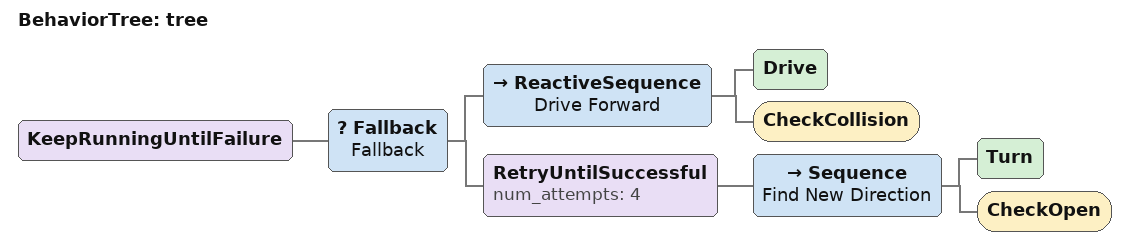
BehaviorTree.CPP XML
<root main_tree_to_execute = "tree" >
     <BehaviorTree ID="tree">
        <KeepRunningUntilFailure>
            <Fallback name="Fallback">
                <ReactiveSequence name="Drive Forward">
                    <Drive/>
                    <CheckCollision/>
                </ReactiveSequence>
                <RetryUntilSuccessful num_attempts="4">
                    <Sequence name="Find New Direction">
                        <Turn/>
                        <CheckOpen/>
                    </Sequence>
                </RetryUntilSuccessful>
            </Fallback>
        </KeepRunningUntilFailure>
    </BehaviorTree>

    <!-- the BT executor doesn't require this, but Groot does -->
    <TreeNodeModel>
        <Action ID="Drive"/>
        <Action ID="Turn"/>
        <Condition ID="CheckCollision"/>
        <Condition ID="CheckOpen"/>
    </TreeNodeModel>
 </root>
